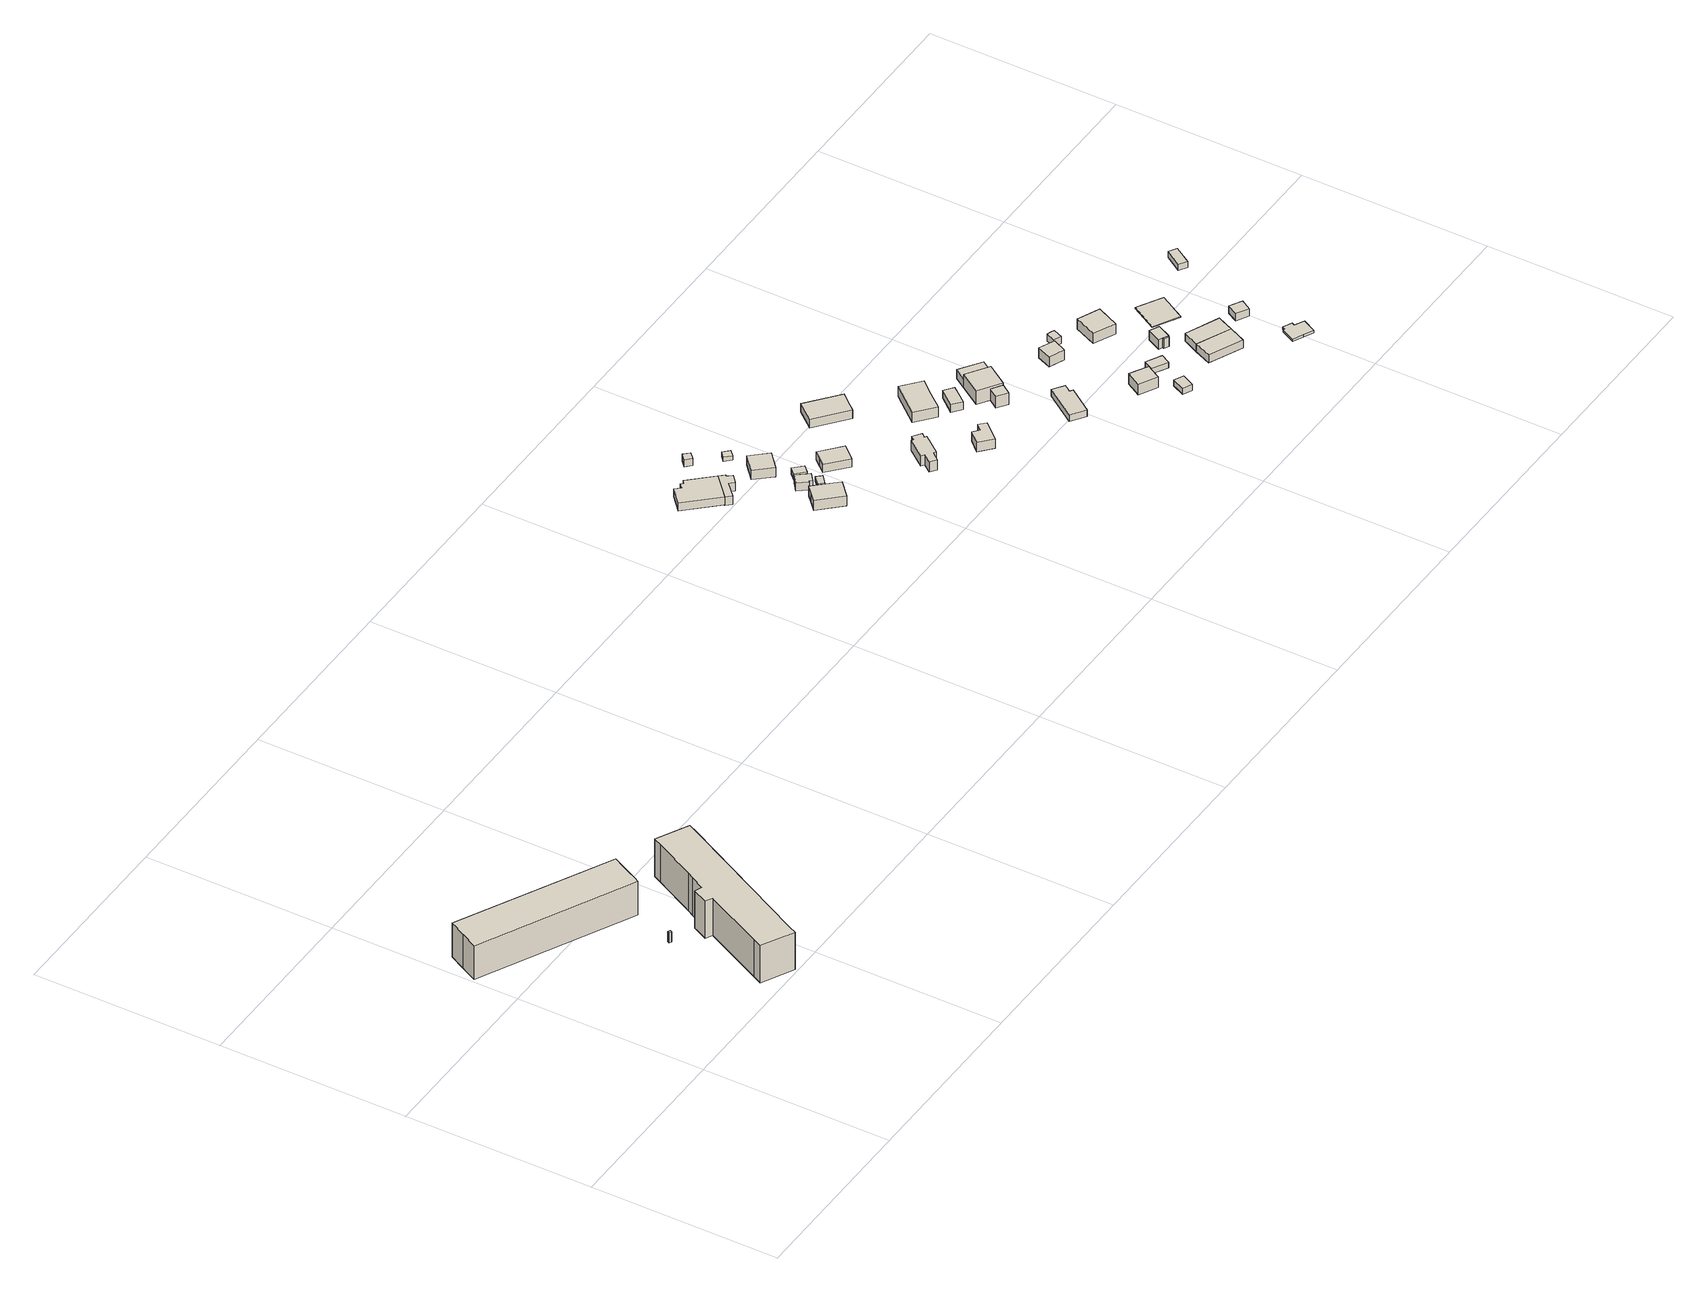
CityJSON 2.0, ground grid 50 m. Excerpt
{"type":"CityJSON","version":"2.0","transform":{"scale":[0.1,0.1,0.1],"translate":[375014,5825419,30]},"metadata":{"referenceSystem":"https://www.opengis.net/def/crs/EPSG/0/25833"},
"CityObjects":{
"building1":{"type":"Building","attributes":{"name":"Haus 16b","Gemeindeschluessel":"11000005","BezugspunktDach":"2200","function":"31001_3051","measuredHeight":13.29,"storeysAboveGround":2},"address":[{"country":"Germany","locality":"Berlin","thoroughfareNumber":"563A (4)","thoroughfareName":"Stadtrandstraße"}],"geometry":[{"type":"Solid","lod":"1","boundaries":[[[[0,1,2,3,4,5,6]],[[7,8,9,10,11,12,13]],[[7,13,6,5]],[[8,7,5,4]],[[9,8,4,3]],[[10,9,3,2]],[[11,10,2,1]],[[12,11,1,0]],[[13,12,0,6]]]]}]},
"building2":{"type":"Building","attributes":{"name":"Mahnmal für die Zwangsarbeiter","Gemeindeschluessel":"11000005","BezugspunktDach":"2200","function":"51009_1750","measuredHeight":3,"storeysAboveGround":0},"address":[{"country":"Germany","locality":"Berlin"}],"geometry":[{"type":"Solid","lod":"1","boundaries":[[[[14,15,16,17]],[[18,19,20,21]],[[18,21,17,16]],[[19,18,16,15]],[[20,19,15,14]],[[21,20,14,17]]]]}]},
"building3":{"type":"Building","attributes":{"name":"Haus 16","Gemeindeschluessel":"11000005","BezugspunktDach":"2200","function":"31001_2020","measuredHeight":13.09,"storeysAboveGround":2},"address":[{"country":"Germany","locality":"Berlin","thoroughfareNumber":"563A","thoroughfareName":"Stadtrandstraße"}],"geometry":[{"type":"Solid","lod":"1","boundaries":[[[[22,23,24,25,26,27,28,29,30,31,32,33,34,35]],[[36,37,38,39,40,41,42,43,44,45,46,47,48,49]],[[36,49,35,34]],[[37,36,34,33]],[[38,37,33,32]],[[39,38,32,31]],[[40,39,31,30]],[[41,40,30,29]],[[42,41,29,28]],[[43,42,28,27]],[[44,43,27,26]],[[45,44,26,25]],[[46,45,25,24]],[[47,46,24,23]],[[48,47,23,22]],[[49,48,22,35]]]]}]},
"building4":{"type":"Building","attributes":{"Gemeindeschluessel":"11000005","BezugspunktDach":"2200","function":"31001_1010","measuredHeight":2.32,"storeysAboveGround":1},"address":[{"country":"Germany","locality":"Berlin","thoroughfareNumber":"218","thoroughfareName":"Radelandstraße"}],"geometry":[{"type":"Solid","lod":"1","boundaries":[[[[50,51,52,53,54,55,56,57]],[[58,59,60,61,62,63,64,65]],[[58,65,57,56]],[[59,58,56,55]],[[60,59,55,54]],[[61,60,54,53]],[[62,61,53,52]],[[63,62,52,51]],[[64,63,51,50]],[[65,64,50,57]]]]}]},
"building5":{"type":"Building","attributes":{"Gemeindeschluessel":"11000005","BezugspunktDach":"2200","function":"51009_1610","measuredHeight":2.45,"storeysAboveGround":0},"address":[{"country":"Germany","locality":"Berlin"}],"geometry":[{"type":"Solid","lod":"1","boundaries":[[[[66,67,68,69,70,71,51,50]],[[72,73,74,75,76,77,78,79]],[[72,79,50,51]],[[73,72,51,71]],[[74,73,71,70]],[[75,74,70,69]],[[76,75,69,68]],[[77,76,68,67]],[[78,77,67,66]],[[79,78,66,50]]]]}]},
"building6":{"type":"Building","attributes":{"Gemeindeschluessel":"11000005","BezugspunktDach":"2200","function":"31001_1010","measuredHeight":3.4,"storeysAboveGround":1},"address":[{"country":"Germany","locality":"Berlin","thoroughfareNumber":"214","thoroughfareName":"Radelandstraße"}],"geometry":[{"type":"Solid","lod":"1","boundaries":[[[[80,81,82,83,84]],[[85,86,87,88,89]],[[85,89,84,83]],[[86,85,83,82]],[[87,86,82,81]],[[88,87,81,80]],[[89,88,80,84]]]]}]},
"building7":{"type":"Building","attributes":{"Gemeindeschluessel":"11000005","BezugspunktDach":"2200","function":"31001_1010","measuredHeight":2.36,"storeysAboveGround":1},"address":[{"country":"Germany","locality":"Berlin","thoroughfareNumber":"214 (1)","thoroughfareName":"Radelandstraße"}],"geometry":[{"type":"Solid","lod":"1","boundaries":[[[[90,91,92,93,94,95]],[[96,97,98,99,100,101]],[[96,101,95,94]],[[97,96,94,93]],[[98,97,93,92]],[[99,98,92,91]],[[100,99,91,90]],[[101,100,90,95]]]]}]},
"building8":{"type":"Building","attributes":{"Gemeindeschluessel":"11000005","BezugspunktDach":"2200","function":"51009_1610","measuredHeight":2.03,"storeysAboveGround":0},"address":[{"country":"Germany","locality":"Berlin"}],"geometry":[{"type":"Solid","lod":"1","boundaries":[[[[102,103,104,105]],[[106,107,108,109]],[[106,109,105,104]],[[107,106,104,103]],[[108,107,103,102]],[[109,108,102,105]]]]}]},
"building9":{"type":"Building","attributes":{"Gemeindeschluessel":"11000005","BezugspunktDach":"2200","function":"31001_1000","measuredHeight":1.34,"storeysAboveGround":1},"address":[{"country":"Germany","locality":"Berlin","thoroughfareNumber":"214 (2)","thoroughfareName":"Radelandstraße"}],"geometry":[{"type":"Solid","lod":"1","boundaries":[[[[110,111,112,113]],[[114,115,116,117]],[[114,117,113,112]],[[115,114,112,111]],[[116,115,111,110]],[[117,116,110,113]]]]}]},
"building10":{"type":"Building","attributes":{"Gemeindeschluessel":"11000005","BezugspunktDach":"2200","function":"31001_1010","measuredHeight":3.01,"storeysAboveGround":1},"address":[{"country":"Germany","locality":"Berlin","thoroughfareNumber":"216","thoroughfareName":"Radelandstraße"}],"geometry":[{"type":"Solid","lod":"1","boundaries":[[[[118,119,120,121,122]],[[123,124,125,126,127]],[[123,127,122,121]],[[124,123,121,120]],[[125,124,120,119]],[[126,125,119,118]],[[127,126,118,122]]]]}]},
"building11":{"type":"Building","attributes":{"Gemeindeschluessel":"11000005","BezugspunktDach":"2200","function":"31001_1000","measuredHeight":1.82,"storeysAboveGround":1},"address":[{"country":"Germany","locality":"Berlin","thoroughfareNumber":"12 (1)","thoroughfareName":"Niederheideweg"}],"geometry":[{"type":"Solid","lod":"1","boundaries":[[[[128,129,130,131]],[[132,133,134,135]],[[132,135,131,130]],[[133,132,130,129]],[[134,133,129,128]],[[135,134,128,131]]]]}]},
"building12":{"type":"Building","attributes":{"Gemeindeschluessel":"11000005","BezugspunktDach":"2200","function":"31001_1000","measuredHeight":1.34,"storeysAboveGround":1},"address":[{"country":"Germany","locality":"Berlin","thoroughfareNumber":"216 (1)","thoroughfareName":"Radelandstraße"}],"geometry":[{"type":"Solid","lod":"1","boundaries":[[[[136,137,138,139]],[[140,141,142,143]],[[140,143,139,138]],[[141,140,138,137]],[[142,141,137,136]],[[143,142,136,139]]]]}]},
"building13":{"type":"Building","attributes":{"Gemeindeschluessel":"11000005","BezugspunktDach":"2200","function":"31001_1010","measuredHeight":2.64,"storeysAboveGround":1},"address":[{"country":"Germany","locality":"Berlin","thoroughfareNumber":"14","thoroughfareName":"Niederheideweg"}],"geometry":[{"type":"Solid","lod":"1","boundaries":[[[[144,145,146,147,148,149]],[[150,151,152,153,154,155]],[[150,155,149,148]],[[151,150,148,147]],[[152,151,147,146]],[[153,152,146,145]],[[154,153,145,144]],[[155,154,144,149]]]]}]},
"building14":{"type":"Building","attributes":{"Gemeindeschluessel":"11000005","BezugspunktDach":"2200","function":"31001_1010","measuredHeight":3,"storeysAboveGround":1},"address":[{"country":"Germany","locality":"Berlin","thoroughfareNumber":"212","thoroughfareName":"Radelandstraße"}],"geometry":[{"type":"Solid","lod":"1","boundaries":[[[[156,157,158,159,160,161,162,163,164,165,166,167]],[[168,169,170,171,172,173,174,175,176,177,178,179]],[[168,179,167,166]],[[169,168,166,165]],[[170,169,165,164]],[[171,170,164,163]],[[172,171,163,162]],[[173,172,162,161]],[[174,173,161,160]],[[175,174,160,159]],[[176,175,159,158]],[[177,176,158,157]],[[178,177,157,156]],[[179,178,156,167]]]]}]},
"building15":{"type":"Building","attributes":{"Gemeindeschluessel":"11000005","BezugspunktDach":"2200","function":"31001_1010","measuredHeight":2.72,"storeysAboveGround":1},"address":[{"country":"Germany","locality":"Berlin","thoroughfareNumber":"210","thoroughfareName":"Radelandstraße"}],"geometry":[{"type":"Solid","lod":"1","boundaries":[[[[180,181,182,183,184,185]],[[186,187,188,189,190,191]],[[186,191,185,184]],[[187,186,184,183]],[[188,187,183,182]],[[189,188,182,181]],[[190,189,181,180]],[[191,190,180,185]]]]}]},
"building16":{"type":"Building","attributes":{"Gemeindeschluessel":"11000005","BezugspunktDach":"2200","function":"31001_1010","measuredHeight":2.9,"storeysAboveGround":1},"address":[{"country":"Germany","locality":"Berlin","thoroughfareNumber":"12","thoroughfareName":"Niederheideweg"}],"geometry":[{"type":"Solid","lod":"1","boundaries":[[[[192,193,194,195,196]],[[197,198,199,200,201]],[[197,201,196,195]],[[198,197,195,194]],[[199,198,194,193]],[[200,199,193,192]],[[201,200,192,196]]]]}]},
"building17":{"type":"Building","attributes":{"Gemeindeschluessel":"11000005","BezugspunktDach":"2200","function":"31001_1010","measuredHeight":3.67,"storeysAboveGround":1},"address":[{"country":"Germany","locality":"Berlin","thoroughfareNumber":"16","thoroughfareName":"Niederheideweg"}],"geometry":[{"type":"Solid","lod":"1","boundaries":[[[[202,203,204,205,206]],[[207,208,209,210,211]],[[207,211,206,205]],[[208,207,205,204]],[[209,208,204,203]],[[210,209,203,202]],[[211,210,202,206]]]]}]},
"building18":{"type":"Building","attributes":{"Gemeindeschluessel":"11000005","BezugspunktDach":"2200","function":"31001_1000","measuredHeight":2.34,"storeysAboveGround":1},"address":[{"country":"Germany","locality":"Berlin","thoroughfareNumber":"16 (1)","thoroughfareName":"Niederheideweg"}],"geometry":[{"type":"Solid","lod":"1","boundaries":[[[[212,213,214,215]],[[216,217,218,219]],[[216,219,215,214]],[[217,216,214,213]],[[218,217,213,212]],[[219,218,212,215]]]]}]},
"building19":{"type":"Building","attributes":{"Gemeindeschluessel":"11000005","function":"31001_1010"},"address":[{"country":"Germany","locality":"Berlin","thoroughfareNumber":"18","thoroughfareName":"Niederheideweg"}],"children":["building19-1","building19-2"]},
"building19-1":{"type":"BuildingPart","attributes":{"BezugspunktDach":"2200","measuredHeight":4.7,"storeysAboveGround":1},"parents":["building19"],"geometry":[{"type":"MultiSurface","lod":"1","boundaries":[[[220,221,222,223]],[[224,225,226,227]],[[224,227,223,222]],[[225,224,222,221]],[[226,225,221,220]],[[227,226,228,229,230,220,223]],[[230,229,228,226]]]}]},
"building19-2":{"type":"BuildingPart","attributes":{"BezugspunktDach":"2200","measuredHeight":3.33,"storeysAboveGround":1},"parents":["building19"],"geometry":[{"type":"Solid","lod":"1","boundaries":[[[[231,230,229,232]],[[228,226,233,234]],[[228,234,232,229]],[[233,226,230,231]],[[234,233,231,232]],[[228,229,230,226]]]]}]},
"building20":{"type":"Building","attributes":{"Gemeindeschluessel":"11000005","BezugspunktDach":"2200","function":"31001_1010","measuredHeight":2.03,"storeysAboveGround":1},"address":[{"country":"Germany","locality":"Berlin","thoroughfareNumber":"208","thoroughfareName":"Radelandstraße"}],"geometry":[{"type":"Solid","lod":"1","boundaries":[[[[235,236,237,238,239,240]],[[241,242,243,244,245,246]],[[241,246,240,239]],[[242,241,239,238]],[[243,242,238,237]],[[244,243,237,236]],[[245,244,236,235]],[[246,245,235,240]]]]}]},
"building21":{"type":"Building","attributes":{"Gemeindeschluessel":"11000005","BezugspunktDach":"2200","function":"51009_1610","measuredHeight":2.6,"storeysAboveGround":0},"address":[{"country":"Germany","locality":"Berlin"}],"geometry":[{"type":"Solid","lod":"1","boundaries":[[[[247,248,249,250]],[[251,252,253,254]],[[251,254,250,249]],[[252,251,249,248]],[[253,252,248,247]],[[254,253,247,250]]]]}]},
"building22":{"type":"Building","attributes":{"Gemeindeschluessel":"11000005","BezugspunktDach":"2200","function":"31001_1010","measuredHeight":3.52,"storeysAboveGround":1},"address":[{"country":"Germany","locality":"Berlin","thoroughfareNumber":"206","thoroughfareName":"Radelandstraße"}],"geometry":[{"type":"Solid","lod":"1","boundaries":[[[[255,256,257,258,259]],[[260,261,262,263,264]],[[260,264,259,258]],[[261,260,258,257]],[[262,261,257,256]],[[263,262,256,255]],[[264,263,255,259]]]]}]},
"building23":{"type":"Building","attributes":{"Gemeindeschluessel":"11000005","BezugspunktDach":"2200","function":"31001_3272","measuredHeight":2.21,"storeysAboveGround":1},"address":[{"country":"Germany","locality":"Berlin","thoroughfareNumber":"206 (2)","thoroughfareName":"Radelandstraße"}],"geometry":[{"type":"Solid","lod":"1","boundaries":[[[[265,266,267,268,269]],[[270,271,272,273,274]],[[270,274,269,268]],[[271,270,268,267]],[[272,271,267,266]],[[273,272,266,265]],[[274,273,265,269]]]]}]},
"building24":{"type":"Building","attributes":{"Gemeindeschluessel":"11000005","BezugspunktDach":"2200","function":"31001_1010","measuredHeight":3.24,"storeysAboveGround":1},"address":[{"country":"Germany","locality":"Berlin","thoroughfareNumber":"18 (1)","thoroughfareName":"Niederheideweg"}],"geometry":[{"type":"Solid","lod":"1","boundaries":[[[[275,276,277,278,279]],[[280,281,282,283,284]],[[280,284,279,278]],[[281,280,278,277]],[[282,281,277,276]],[[283,282,276,275]],[[284,283,275,279]]]]}]},
"building25":{"type":"Building","attributes":{"Gemeindeschluessel":"11000005","BezugspunktDach":"2200","function":"31001_1000","measuredHeight":1.6,"storeysAboveGround":1},"address":[{"country":"Germany","locality":"Berlin","thoroughfareNumber":"206 (1)","thoroughfareName":"Radelandstraße"}],"geometry":[{"type":"Solid","lod":"1","boundaries":[[[[285,286,287,288]],[[289,290,291,292]],[[289,292,288,287]],[[290,289,287,286]],[[291,290,286,285]],[[292,291,285,288]]]]}]},
"building26":{"type":"Building","attributes":{"Gemeindeschluessel":"11000005","BezugspunktDach":"2200","function":"31001_1000","measuredHeight":2.4,"storeysAboveGround":1},"address":[{"country":"Germany","locality":"Berlin","thoroughfareNumber":"20 (1)","thoroughfareName":"Niederheideweg"}],"geometry":[{"type":"Solid","lod":"1","boundaries":[[[[293,294,295,296,297]],[[298,299,300,301,302]],[[298,302,297,296]],[[299,298,296,295]],[[300,299,295,294]],[[301,300,294,293]],[[302,301,293,297]]]]}]},
"building27":{"type":"Building","attributes":{"Gemeindeschluessel":"11000005","BezugspunktDach":"2200","function":"51009_1610","measuredHeight":2.8,"storeysAboveGround":0},"address":[{"country":"Germany","locality":"Berlin"}],"geometry":[{"type":"Solid","lod":"1","boundaries":[[[[303,304,305,306]],[[307,308,309,310]],[[307,310,306,305]],[[308,307,305,304]],[[309,308,304,303]],[[310,309,303,306]]]]}]},
"building28":{"type":"Building","attributes":{"Gemeindeschluessel":"11000005","BezugspunktDach":"2200","function":"31001_1010","measuredHeight":2.86,"storeysAboveGround":1},"address":[{"country":"Germany","locality":"Berlin","thoroughfareNumber":"22 (1)","thoroughfareName":"Niederheideweg"}],"geometry":[{"type":"Solid","lod":"1","boundaries":[[[[305,304,311,312,313,314]],[[315,316,317,308,307,318]],[[315,318,314,313]],[[316,315,313,312]],[[317,316,312,311]],[[308,317,311,304]],[[307,308,304,305]],[[318,307,305,314]]]]}]},
"building29":{"type":"Building","attributes":{"Gemeindeschluessel":"11000005","BezugspunktDach":"2200","function":"31001_1010","measuredHeight":3.3,"storeysAboveGround":1},"address":[{"country":"Germany","locality":"Berlin","thoroughfareNumber":"20","thoroughfareName":"Niederheideweg"}],"geometry":[{"type":"Solid","lod":"1","boundaries":[[[[319,320,321,322]],[[323,324,325,326]],[[323,326,322,321]],[[324,323,321,320]],[[325,324,320,319]],[[326,325,319,322]]]]}]},
"building30":{"type":"Building","attributes":{"Gemeindeschluessel":"11000005","BezugspunktDach":"2200","function":"31001_1010","measuredHeight":2.27,"storeysAboveGround":1},"address":[{"country":"Germany","locality":"Berlin","thoroughfareNumber":"204","thoroughfareName":"Radelandstraße"}],"geometry":[{"type":"Solid","lod":"1","boundaries":[[[[327,328,329,330]],[[331,332,333,334]],[[331,334,330,329]],[[332,331,329,328]],[[333,332,328,327]],[[334,333,327,330]]]]}]},
"building31":{"type":"Building","attributes":{"Gemeindeschluessel":"11000005","BezugspunktDach":"2200","function":"51009_1610","measuredHeight":2.87,"storeysAboveGround":0},"address":[{"country":"Germany","locality":"Berlin"}],"geometry":[{"type":"Solid","lod":"1","boundaries":[[[[328,335,336,337,329]],[[338,339,340,332,331]],[[338,331,329,337]],[[339,338,337,336]],[[340,339,336,335]],[[332,340,335,328]],[[331,332,328,329]]]]}]},
"building32":{"type":"Building","attributes":{"Gemeindeschluessel":"11000005","BezugspunktDach":"2200","function":"31001_1010","measuredHeight":0.194,"storeysAboveGround":1},"address":[{"country":"Germany","locality":"Berlin","thoroughfareNumber":"22","thoroughfareName":"Niederheideweg"}],"geometry":[{"type":"Solid","lod":"1","boundaries":[[[[341,342,343,344]],[[345,346,347,348]],[[345,348,344,343]],[[346,345,343,342]],[[347,346,342,341]],[[348,347,341,344]]]]}]},
"building33":{"type":"Building","attributes":{"Gemeindeschluessel":"11000005","BezugspunktDach":"2200","function":"31001_1010","measuredHeight":0.691,"storeysAboveGround":1},"address":[{"country":"Germany","locality":"Berlin","thoroughfareNumber":"202","thoroughfareName":"Radelandstraße"}],"geometry":[{"type":"Solid","lod":"1","boundaries":[[[[349,350,351,352,353,354,355,356,357]],[[358,359,360,361,362,363,364,365,366]],[[358,366,357,356]],[[359,358,356,355]],[[360,359,355,354]],[[361,360,354,353]],[[362,361,353,352]],[[363,362,352,351]],[[364,363,351,350]],[[365,364,350,349]],[[366,365,349,357]]]]}]},
"building34":{"type":"Building","attributes":{"Gemeindeschluessel":"11000005","BezugspunktDach":"2200","function":"31001_1010","measuredHeight":2.21,"storeysAboveGround":1},"address":[{"country":"Germany","locality":"Berlin","thoroughfareNumber":"24 (1)","thoroughfareName":"Niederheideweg"}],"geometry":[{"type":"Solid","lod":"1","boundaries":[[[[367,368,369,370]],[[371,372,373,374]],[[371,374,370,369]],[[372,371,369,368]],[[373,372,368,367]],[[374,373,367,370]]]]}]},
"building35":{"type":"Building","attributes":{"Gemeindeschluessel":"11000005","BezugspunktDach":"2200","function":"31001_1000","measuredHeight":1.84,"storeysAboveGround":1},"address":[{"country":"Germany","locality":"Berlin","thoroughfareNumber":"24","thoroughfareName":"Niederheideweg"}],"geometry":[{"type":"Solid","lod":"1","boundaries":[[[[375,376,377,378]],[[379,380,381,382]],[[379,382,378,377]],[[380,379,377,376]],[[381,380,376,375]],[[382,381,375,378]]]]}]}
},
"vertices":[
[405,420,106],[411,432,106],[426,463,106],[448,506,106],[54,708,106],[31,665,106],[9,622,106],[31,665,5],[54,708,5],[448,506,5],[426,463,5],[411,432,5],[405,420,5],[9,622,5],
[331,285,64],[334,290,64],[328,293,64],[326,288,64],[328,293,34],[334,290,34],[331,285,34],[326,288,34],
[419,6,119],[430,29,119],[615,390,119],[627,414,119],[543,458,119],[531,435,119],[475,326,119],[466,310,119],[448,274,119],[429,282,119],[410,242,119],[427,232,119],[348,73,119],[336,49,119],[348,73,8],[427,232,8],[410,242,8],[429,282,8],[448,274,8],[466,310,8],[475,326,8],[531,435,8],[543,458,8],[627,414,8],[615,390,8],[430,29,8],[419,6,8],[336,49,8],
[1768,1008,47],[1826,1061,47],[1770,1121,47],[1762,1114,47],[1756,1120,47],[1745,1110,47],[1733,1124,47],[1694,1088,47],[1733,1124,24],[1745,1110,24],[1756,1120,24],[1762,1114,24],[1770,1121,24],[1826,1061,24],[1768,1008,24],[1694,1088,24],
[1781,994,47],[1815,1026,47],[1826,1014,47],[1846,1032,47],[1835,1044,47],[1838,1047,47],[1826,1061,22],[1838,1047,22],[1835,1044,22],[1846,1032,22],[1826,1014,22],[1815,1026,22],[1781,994,22],[1768,1008,22],
[1911,766,52],[1950,802,52],[1897,859,52],[1878,841,52],[1858,822,52],[1878,841,23],[1897,859,23],[1950,802,23],[1911,766,23],[1858,822,23],
[1917,870,46],[1919,872,46],[1924,865,46],[1945,882,46],[1921,913,46],[1897,895,46],[1921,913,22],[1945,882,22],[1924,865,22],[1919,872,22],[1917,870,22],[1897,895,22],
[1855,1146,42],[1871,1161,42],[1857,1175,42],[1841,1160,42],[1857,1175,22],[1871,1161,22],[1855,1146,22],[1841,1160,22],
[1943,844,35],[1964,862,35],[1952,875,35],[1932,857,35],[1952,875,22],[1964,862,22],[1943,844,22],[1932,857,22],
[1919,962,48],[1960,998,48],[1941,1020,48],[1922,1041,48],[1881,1005,48],[1922,1041,21],[1941,1020,21],[1960,998,21],[1919,962,21],[1881,1005,21],
[1950,896,41],[1967,912,41],[1945,935,41],[1929,919,41],[1945,935,23],[1967,912,23],[1950,896,23],[1929,919,23],
[1920,1078,34],[1934,1091,34],[1919,1107,34],[1905,1094,34],[1919,1107,21],[1934,1091,21],[1920,1078,21],[1905,1094,21],
[2040,830,45],[2057,849,45],[2073,867,45],[2020,914,45],[2004,895,45],[1988,877,45],[2004,895,21],[2020,914,21],[2073,867,21],[2057,849,21],[2040,830,21],[1988,877,21],
[2132,655,51],[2150,677,51],[2156,672,51],[2193,720,51],[2188,724,51],[2197,735,51],[2176,750,51],[2168,740,51],[2162,744,51],[2125,696,51],[2133,690,51],[2116,668,51],[2133,690,21],[2125,696,21],[2162,744,21],[2168,740,21],[2176,750,21],[2197,735,21],[2188,724,21],[2193,720,21],[2156,672,21],[2150,677,21],[2132,655,21],[2116,668,21],
[2270,583,47],[2312,629,47],[2296,645,47],[2281,629,47],[2265,643,47],[2237,613,47],[2265,643,20],[2281,629,20],[2296,645,20],[2312,629,20],[2270,583,20],[2237,613,20],
[2193,920,45],[2213,943,45],[2233,967,45],[2152,1034,45],[2113,987,45],[2152,1034,20],[2233,967,20],[2213,943,20],[2193,920,20],[2113,987,20],
[2297,752,53],[2329,791,53],[2361,829,53],[2313,870,53],[2248,793,53],[2313,870,23],[2361,829,23],[2329,791,23],[2297,752,23],[2248,793,23],
[2349,716,47],[2383,760,47],[2360,778,47],[2325,735,47],[2360,778,24],[2383,760,24],[2349,716,24],[2325,735,24],
[2438,663,63],[2475,718,63],[2418,757,63],[2381,701,63],[2418,757,23],[2475,718,23],[2438,663,23],[2381,701,23],[2411,681,23],[2411,681,57],[2438,663,57],
[2420,637,57],[2393,655,57],[2420,637,23],[2393,655,23],
[2476,460,42],[2521,524,42],[2513,530,42],[2526,548,42],[2497,569,42],[2439,486,42],[2497,569,22],[2526,548,22],[2513,530,22],[2521,524,22],[2476,460,22],[2439,486,22],
[2475,718,48],[2497,750,48],[2440,789,48],[2418,757,48],[2440,789,22],[2497,750,22],[2475,718,22],[2418,757,22],
[2650,373,54],[2672,412,54],[2649,425,54],[2626,438,54],[2604,399,54],[2626,438,23],[2649,425,23],[2672,412,23],[2650,373,23],[2604,399,23],
[2682,301,40],[2699,334,40],[2687,340,40],[2675,346,40],[2659,313,40],[2675,346,22],[2687,340,22],[2699,334,22],[2682,301,22],[2659,313,22],
[2627,612,51],[2643,648,51],[2623,657,51],[2603,666,51],[2587,629,51],[2603,666,21],[2623,657,21],[2643,648,21],[2627,612,21],[2587,629,21],
[2724,390,39],[2738,415,39],[2698,437,39],[2685,412,39],[2698,437,23],[2738,415,23],[2724,390,23],[2685,412,23],
[2675,649,41],[2686,674,41],[2676,678,41],[2666,682,41],[2656,658,41],[2666,682,20],[2676,678,20],[2686,674,20],[2675,649,20],[2656,658,20],
[2791,429,51],[2793,433,51],[2780,440,51],[2778,436,51],[2780,440,23],[2793,433,23],[2791,429,23],[2778,436,23],
[2795,432,51],[2812,468,51],[2788,480,51],[2770,444,51],[2788,480,23],[2812,468,23],[2795,432,23],[2770,444,23],
[2770,560,50],[2797,619,50],[2739,645,50],[2713,586,50],[2739,645,20],[2797,619,20],[2770,560,20],[2713,586,20],
[2876,281,45],[2897,326,45],[2808,366,45],[2788,321,45],[2808,366,22],[2897,326,22],[2876,281,22],[2788,321,22],
[2906,347,45],[2916,369,45],[2828,408,45],[2828,408,22],[2916,369,22],[2906,347,22],
[2899,463,22],[2939,532,22],[2873,570,22],[2833,500,22],[2873,570,20],[2939,532,20],[2899,463,20],[2833,500,20],
[2981,181,30],[3006,169,30],[3024,205,30],[2999,218,30],[3003,226,30],[2980,237,30],[2976,229,30],[2971,231,30],[2953,194,30],[2971,231,23],[2976,229,23],[2980,237,23],[3003,226,23],[2999,218,23],[3024,205,23],[3006,169,23],[2981,181,23],[2953,194,23],
[2982,328,44],[2998,356,44],[2967,374,44],[2951,346,44],[2967,374,22],[2998,356,22],[2982,328,22],[2951,346,22],
[3063,543,37],[3092,588,37],[3072,601,37],[3043,556,37],[3072,601,19],[3092,588,19],[3063,543,19],[3043,556,19]
]}
